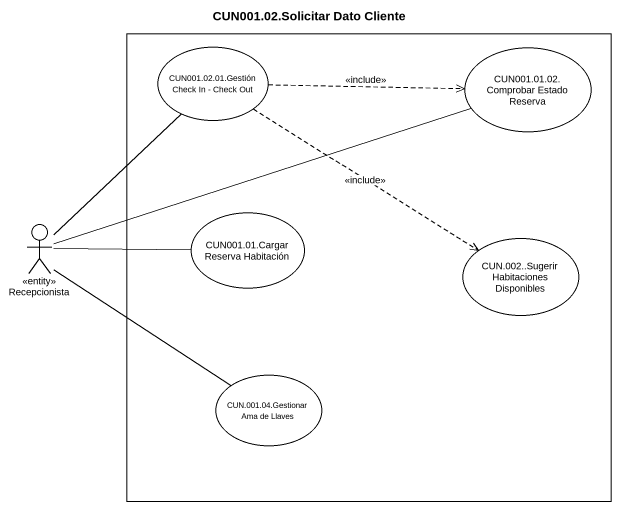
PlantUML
@startuml
title CUN001.02.Solicitar Dato Cliente
rectangle " " as rectangle1 {
  usecase "CUN001.02.01.Gestión Check In - Check Out" as CUN001_02_01_Gestión_Check
  usecase "CUN001.01.02. Comprobar Estado Reserva" as CUN001_01_02_Comprobar
  usecase "CUN001.01.Cargar Reserva Habitación" as CUN001_01_Cargar_Reserva
  usecase "CUN.002..Sugerir Habitaciones Disponibles" as CUN_002_Sugerir
  usecase "CUN.001.04.Gestionar Ama de Llaves" as CUN_001_04_Gestionar_Ama_de
}
actor Recepcionista <<entity>>
CUN001_02_01_Gestión_Check .right.> CUN001_01_02_Comprobar : <<include>>
CUN001_02_01_Gestión_Check ..> CUN_002_Sugerir : <<include>>
Recepcionista -up- CUN001_02_01_Gestión_Check
Recepcionista -right- CUN001_01_02_Comprobar
Recepcionista -right- CUN001_01_Cargar_Reserva
Recepcionista -- CUN_001_04_Gestionar_Ama_de
@enduml
